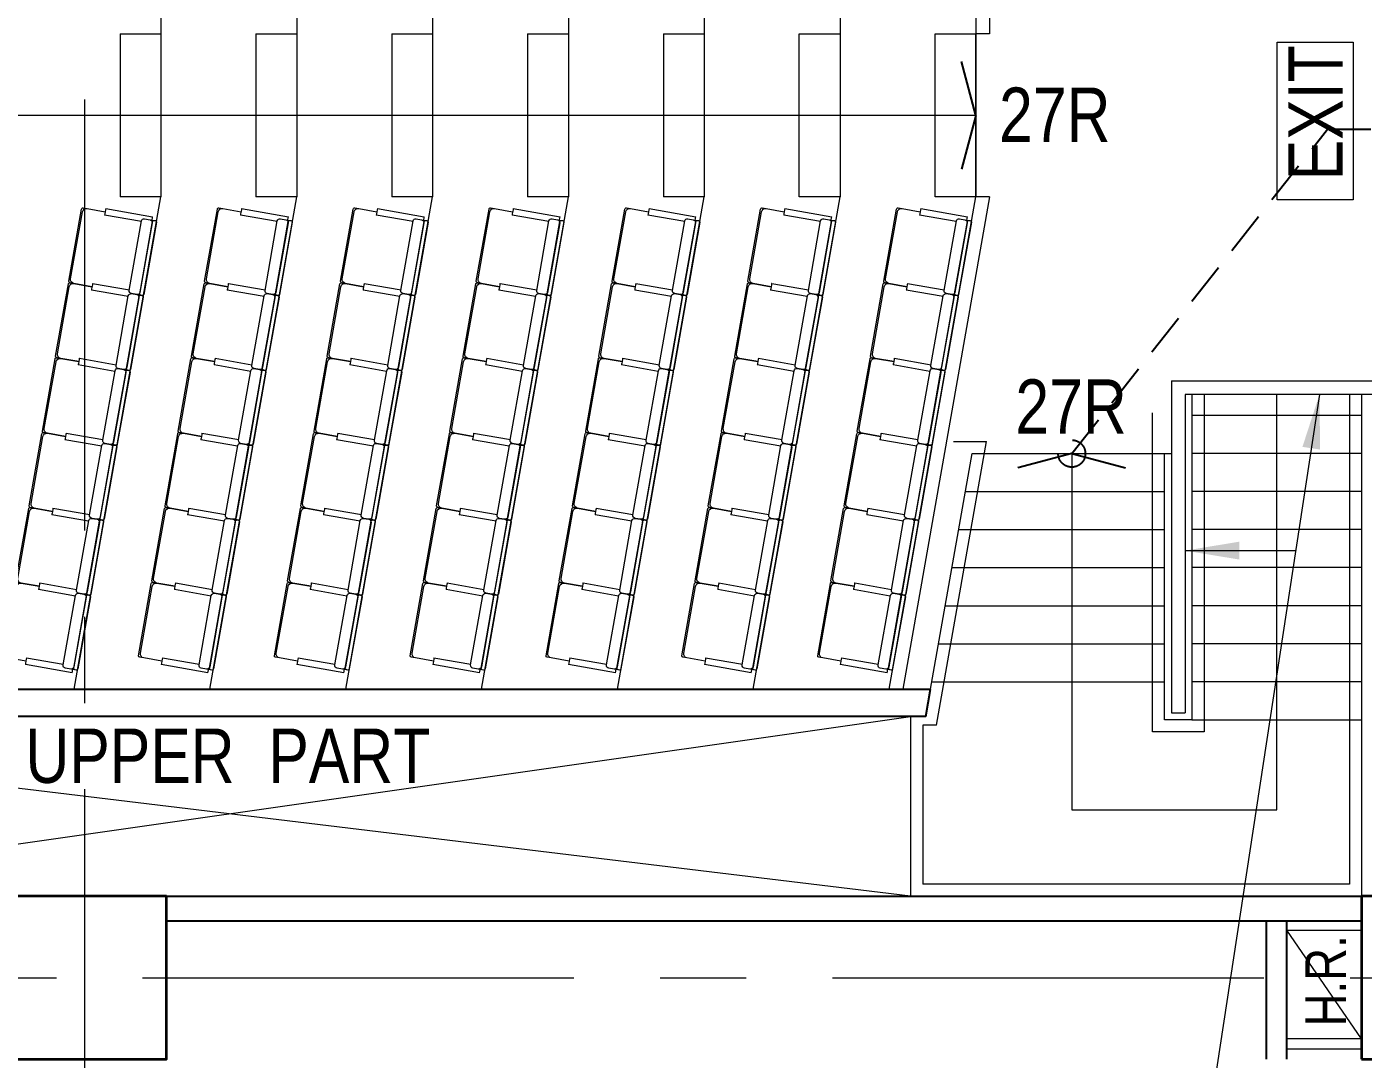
# Model space of a CAD drawing. Header units: millimetres. Extents: x 833576263 to 1668046980, y 817519639 to 1636103653.
# Drawn here: x 834014462 to 834024303, y 818059327 to 818066930 of the extents above; entities that cross this region are included whole.
import ezdxf
from ezdxf.enums import TextEntityAlignment as Align

# ---------------------------------------------------------------- set-up
doc = ezdxf.new("R2010")
doc.units = ezdxf.units.MM
doc.header["$LTSCALE"] = 100
doc.header["$MEASUREMENT"] = 0
doc.linetypes.add('R_P_Grid$0$CENTER', pattern=[50.8, 31.75, -6.35, 6.35, -6.35])
doc.linetypes.add('R_P_LG$0$HIDDEN2', pattern=[4.7625, 3.175, -1.5875])
for name, color, linetype, lineweight in [('R_P_Grid$0$RDA0251', 1, 'R_P_Grid$0$CENTER', 18), ('R_P_LG$0$RDA04011', 4, 'Continuous', 25), ('R_P_LG$0$RDA04031', 3, 'Continuous', 25), ('R_P_LG$0$RDA0624', 7, 'Continuous', 13), ('R_P_LG$0$RDA2202', 3, 'Continuous', 25), ('R_P_LG$0$RDA2301', 7, 'Continuous', 18), ('R_P_LG$0$RDA2401', 1, 'Continuous', 18), ('R_P_LG$0$RDA2804S', 2, 'Continuous', 35), ('R_P_LG$0$RDA3151', 1, 'Continuous', 18), ('R_P_LG$0$RDA3351', 7, 'Continuous', 18), ('R_P_LG$0$RDA3401', 1, 'Continuous', 18), ('R_P_LG$0$RDA4401', 1, 'Continuous', 18), ('R_P_LG$0$RDA5802', 1, 'Continuous', 18), ('R_P_LG$0$RDA7101', 1, 'Continuous', 18), ('R_P_LG$0$RDA7202', 1, 'Continuous', 13)]:
    doc.layers.add(name, color=color, linetype=linetype, lineweight=lineweight)
doc.layers.add('R_P_LG$0$D-MOE', color=6, linetype='R_P_LG$0$HIDDEN2')
doc.layers.add('X-REF', color=7, linetype='Continuous')
doc.styles.add('R_P_LG$0$Arial', font='arial.ttf', dxfattribs={"width": 0.8})
doc.styles.add('R_P_LG$0$Arial_3', font='arial.ttf', dxfattribs={"width": 0.8, "height": 800})
doc.styles.add('R_P_LG$0$romans', font='arial.ttf', dxfattribs={"width": 0.8})
doc.dimstyles.new('R_P_LG$0$M_200LA', dxfattribs={"dimscale": 200, "dimtxt": 2.5, "dimasz": 2, "dimexe": 0.8, "dimexo": 0, "dimgap": 0.75, "dimtad": 1, "dimdec": 0, "dimrnd": 1, "dimzin": 12, "dimdsep": 46, "dimtxsty": 'R_P_LG$0$romans', "dimcen": 2, "dimdle": 1, "dimclrd": 7, "dimclre": 7, "dimclrt": 4, "dimaunit": 1, "dimadec": 3, "dimazin": 0, "dimtfac": 1, "dimtdec": 0, "dimtix": 1, "dimtmove": 2, "dimatfit": 3, "dimfxl": 1, "dimtolj": 1, "dimlwd": 18, "dimlwe": 18, "dimarcsym": 0})

# ---------------------------------------------------------------- blocks, each defined once
blk = doc.blocks.new('R_P_Grid')
at = {"layer": 'R_P_Grid$0$RDA0251'}
for p, q in [((834014890, 818027660), (834014890, 818124763.4)), ((833964515, 818059926.7), (834072885.2, 818059926.7))]:
    blk.add_line(p, q, dxfattribs=at)
blk = doc.blocks.new('R_P_LG$0$P46A_FUNI_Lecture_seat - P46A_FUNI_Lecture_seat-3327715-LG_F _5_000 Mpd_')
at = {"layer": 'R_P_LG$0$RDA7202'}
for p, q in [((-280, 270), (-280, 240)), ((-280, 240), (-280, 105)), ((270, 280), (-270, 280)), ((250, 270), (-250, 270)), ((280, 240), (280, 270)), ((280, 105), (280, 240)), ((-305, 105), (-305, -245)), ((-305, 105), (-295, 105)), ((-295, 105), (-265, 105)), ((-265, 105), (-255, 105)), ((-255, -170), (-255, 105)), ((255, 105), (255, -170)), ((255, 105), (257.9, 105)), ((257.9, 105), (260, 105)), ((260, 105), (262.4, 105)), ((262.4, 105), (265, 105)), ((265, 105), (295, 105)), ((295, 105), (297.6, 105)), ((297.6, 105), (300, 105)), ((300, 105), (302.1, 105)), ((302.1, 105), (303.7, 105)), ((303.7, 105), (305, 105)), ((305, -170), (305, 105)), ((-280, -190), (-280, -230)), ((260, -170), (-260, -170)), ((280, -230), (280, -190)), ((-295, -245), (-305, -245)), ((-273, -245), (-295, -245)), ((-280, -245), (-280, -260)), ((-280, -260), (-280, -270)), ((270, -250), (-270, -250)), ((-270, -280), (270, -280)), ((-260, -250), (260, -250)), ((287, -245), (273, -245)), ((280, -260), (280, -245)), ((280, -270), (280, -260))]:
    blk.add_line(p, q, dxfattribs=at)
for centre, radius, start, end in [((-270, 270), 10, 90, 180), ((270, 270), 10, 0, 90), ((-270, -260), 10, 90, 180), ((-270, -270), 10, 180, 270), ((-270, -270), 10, 180, 270), ((-250, -240), 30, 189.65926, 206.76557), ((270, -260), 10, 0, 90), ((270, -270), 10, 270, 0), ((270, -270), 10, 285, 0)]:
    blk.add_arc(centre, radius, start, end, dxfattribs=at)
for centre, major_axis, start_param, end_param in [((-250, 240), (0, 30), 0, 1.570796), ((250, 240), (0, 30), 4.712389, 6.283185), ((-260, -190), (0, 20), 0, 1.570796), ((260, -190), (0, 20), 4.712389, 6.283185), ((-260, -230), (0, 20), 1.570796, 3.141593), ((260, -230), (0, 20), 3.141593, 4.712389), ((250, -240), (6.6, 29.3), 4.490018, 4.766174)]:
    blk.add_ellipse(centre, major_axis=major_axis, ratio=1, start_param=start_param, end_param=end_param, dxfattribs=at)
blk = doc.blocks.new('R_P_LG$0$P46A_FUNI_Lecture_seat - P46A_FUNI_Lecture_seat-V36-LG_F _5_000 Mpd_')
at = {"layer": 'R_P_LG$0$RDA7202'}
for p, q in [((-280, 270), (-280, 240)), ((-280, 240), (-280, 105)), ((270, 280), (-270, 280)), ((250, 270), (-250, 270)), ((280, 240), (280, 270)), ((280, 105), (280, 240)), ((-305, 105), (-305, -170)), ((-305, 105), (-302.1, 105)), ((-302.1, 105), (-300, 105)), ((-300, 105), (-297.6, 105)), ((-297.6, 105), (-295, 105)), ((-295, 105), (-265, 105)), ((-265, 105), (-262.4, 105)), ((-262.4, 105), (-260, 105)), ((-260, 105), (-257.9, 105)), ((-257.9, 105), (-255, 105)), ((-255, -170), (-255, 105)), ((255, 105), (255, -170)), ((255, 105), (257.9, 105)), ((257.9, 105), (260, 105)), ((260, 105), (262.4, 105)), ((262.4, 105), (265, 105)), ((265, 105), (295, 105)), ((295, 105), (297.6, 105)), ((297.6, 105), (300, 105)), ((300, 105), (302.1, 105)), ((302.1, 105), (303.7, 105)), ((303.7, 105), (305, 105)), ((305, -170), (305, 105)), ((-280, -190), (-280, -230)), ((260, -170), (-260, -170)), ((280, -230), (280, -190)), ((-273, -245), (-287, -245)), ((-280, -245), (-280, -260)), ((-280, -260), (-280, -270)), ((270, -250), (-270, -250)), ((-270, -280), (270, -280)), ((-260, -250), (260, -250)), ((287, -245), (273, -245)), ((280, -260), (280, -245)), ((280, -270), (280, -260))]:
    blk.add_line(p, q, dxfattribs=at)
for centre, start, end in [((-270, 270), 90, 180), ((270, 270), 0, 90), ((-270, -260), 90, 180), ((-270, -270), 180, 270), ((-270, -270), 180.00001, 270), ((270, -260), 0, 90), ((270, -270), 270, 0), ((270, -270), 285, 0)]:
    blk.add_arc(centre, 10, start, end, dxfattribs=at)
for centre, major_axis, start_param, end_param in [((-250, 240), (0, 30), 0, 1.570796), ((250, 240), (0, 30), 4.712389, 6.283185), ((-260, -190), (0, 20), 0, 1.570796), ((260, -190), (0, 20), 4.712389, 6.283185), ((-260, -230), (0, 20), 1.570796, 3.141593), ((-250, -240), (-2.5, 29.9), 1.655089, 1.953651), ((260, -230), (0, 20), 3.141593, 4.712389), ((250, -240), (6.6, 29.3), 4.490018, 4.766174)]:
    blk.add_ellipse(centre, major_axis=major_axis, ratio=1, start_param=start_param, end_param=end_param, dxfattribs=at)
blk = doc.blocks.new('R_P_LG$0$P46A_FUNI_Lecture_seat - P46A_FUNI_Lecture_seat-V37-LG_F _5_000 Mpd_')
at = {"layer": 'R_P_LG$0$RDA7202'}
for p, q in [((-280, 270), (-280, 240)), ((-280, 240), (-280, 105)), ((270, 280), (-270, 280)), ((250, 270), (-250, 270)), ((280, 240), (280, 270)), ((280, 105), (280, 240)), ((-305, 105), (-305, -170)), ((-305, 105), (-302.1, 105)), ((-302.1, 105), (-300, 105)), ((-300, 105), (-297.6, 105)), ((-297.6, 105), (-295, 105)), ((-295, 105), (-265, 105)), ((-265, 105), (-262.4, 105)), ((-262.4, 105), (-260, 105)), ((-260, 105), (-257.9, 105)), ((-257.9, 105), (-255, 105)), ((-255, -170), (-255, 105)), ((255, 105), (255, -170)), ((255, 105), (265, 105)), ((265, 105), (295, 105)), ((295, 105), (305, 105)), ((305, -245), (305, 105)), ((-280, -190), (-280, -230)), ((260, -170), (-260, -170)), ((280, -230), (280, -190)), ((-273, -245), (-287, -245)), ((-280, -245), (-280, -260)), ((-280, -260), (-280, -270)), ((270, -250), (-270, -250)), ((-270, -280), (270, -280)), ((-260, -250), (260, -250)), ((295, -245), (273, -245)), ((280, -260), (280, -245)), ((280, -270), (280, -260)), ((305, -245), (295, -245))]:
    blk.add_line(p, q, dxfattribs=at)
for centre, start, end in [((-270, 270), 90, 180), ((270, 270), 0, 90), ((-270, -260), 90, 180), ((-270, -270), 180, 270), ((-270, -270), 180.00001, 270), ((270, -260), 0, 90), ((270, -270), 270, 0), ((270, -270), 285, 0)]:
    blk.add_arc(centre, 10, start, end, dxfattribs=at)
for centre, major_axis, start_param, end_param in [((-250, 240), (0, 30), 0, 1.570796), ((250, 240), (0, 30), 4.712389, 6.283185), ((-260, -190), (0, 20), 0, 1.570796), ((260, -190), (0, 20), 4.712389, 6.283185), ((-260, -230), (0, 20), 1.570796, 3.141593), ((-250, -240), (-2.5, 29.9), 1.655089, 1.953651), ((260, -230), (0, 20), 3.141593, 4.712389), ((250, -240), (6.6, 29.3), 4.490018, 4.766174)]:
    blk.add_ellipse(centre, major_axis=major_axis, ratio=1, start_param=start_param, end_param=end_param, dxfattribs=at)
blk = doc.blocks.new('R_P_LG$0$P46A_FUNI_Lecture_seat - P46A_FUNI_Lecture_seat-V38-LG_F _5_000 Mpd_')
at = {"layer": 'R_P_LG$0$RDA7202'}
for p, q in [((-280, 270), (-280, 240)), ((-280, 240), (-280, 105)), ((270, 280), (-270, 280)), ((250, 270), (-250, 270)), ((280, 240), (280, 270)), ((280, 105), (280, 240)), ((-305, 105), (-305, -170)), ((-305, 105), (-303.7, 105)), ((-303.7, 105), (-302.1, 105)), ((-302.1, 105), (-300, 105)), ((-300, 105), (-297.6, 105)), ((-297.6, 105), (-295, 105)), ((-295, 105), (-265, 105)), ((-265, 105), (-262.4, 105)), ((-262.4, 105), (-260, 105)), ((-260, 105), (-257.9, 105)), ((-257.9, 105), (-255, 105)), ((-255, -170), (-255, 105)), ((255, 105), (255, -170)), ((255, 105), (257.9, 105)), ((257.9, 105), (260, 105)), ((260, 105), (262.4, 105)), ((262.4, 105), (265, 105)), ((265, 105), (295, 105)), ((295, 105), (297.6, 105)), ((297.6, 105), (300, 105)), ((300, 105), (302.1, 105)), ((302.1, 105), (303.7, 105)), ((303.7, 105), (305, 105)), ((305, -170), (305, 105)), ((-280, -190), (-280, -230)), ((260, -170), (-260, -170)), ((280, -230), (280, -190)), ((-273, -245), (-287, -245)), ((-280, -245), (-280, -260)), ((-280, -260), (-280, -270)), ((270, -250), (-270, -250)), ((-270, -280), (270, -280)), ((-260, -250), (260, -250)), ((287, -245), (273, -245)), ((280, -260), (280, -245)), ((280, -270), (280, -260))]:
    blk.add_line(p, q, dxfattribs=at)
for centre, start, end in [((-270, 270), 90, 180), ((270, 270), 0, 90), ((-270, -260), 90, 180), ((-270, -270), 180, 270), ((-270, -270), 180.00001, 270), ((270, -260), 0, 90), ((270, -270), 270, 0), ((270, -270), 285, 0)]:
    blk.add_arc(centre, 10, start, end, dxfattribs=at)
for centre, major_axis, start_param, end_param in [((-250, 240), (0, 30), 0, 1.570796), ((250, 240), (0, 30), 4.712389, 6.283185), ((-260, -190), (0, 20), 0, 1.570796), ((260, -190), (0, 20), 4.712389, 6.283185), ((-260, -230), (0, 20), 1.570796, 3.141593), ((-250, -240), (-2.5, 29.9), 1.655089, 1.953651), ((260, -230), (0, 20), 3.141593, 4.712389), ((250, -240), (6.6, 29.3), 4.490018, 4.766174)]:
    blk.add_ellipse(centre, major_axis=major_axis, ratio=1, start_param=start_param, end_param=end_param, dxfattribs=at)
blk = doc.blocks.new('R_P_LG$0$P46A_FUNI_Lecture_seat - P46A_FUNI_Lecture_seat-V39-LG_F _5_000 Mpd_')
at = {"layer": 'R_P_LG$0$RDA7202'}
for p, q in [((-280, 270), (-280, 240)), ((-280, 240), (-280, 105)), ((270, 280), (-270, 280)), ((250, 270), (-250, 270)), ((280, 240), (280, 270)), ((280, 105), (280, 240)), ((-305, 105), (-305, -170)), ((-305, 105), (-303.7, 105)), ((-303.7, 105), (-302.1, 105)), ((-302.1, 105), (-300, 105)), ((-300, 105), (-297.6, 105)), ((-297.6, 105), (-295, 105)), ((-295, 105), (-265, 105)), ((-265, 105), (-262.4, 105)), ((-262.4, 105), (-260, 105)), ((-260, 105), (-257.9, 105)), ((-257.9, 105), (-255, 105)), ((-255, -170), (-255, 105)), ((255, 105), (255, -170)), ((255, 105), (265, 105)), ((265, 105), (295, 105)), ((295, 105), (305, 105)), ((305, -245), (305, 105)), ((-280, -190), (-280, -230)), ((260, -170), (-260, -170)), ((280, -230), (280, -190)), ((-273, -245), (-287, -245)), ((-280, -245), (-280, -260)), ((-280, -260), (-280, -270)), ((270, -250), (-270, -250)), ((-270, -280), (270, -280)), ((-260, -250), (260, -250)), ((295, -245), (273, -245)), ((280, -260), (280, -245)), ((280, -270), (280, -260)), ((305, -245), (295, -245))]:
    blk.add_line(p, q, dxfattribs=at)
for centre, start, end in [((-270, 270), 90, 180), ((270, 270), 0, 90), ((-270, -260), 90, 180), ((-270, -270), 180, 270), ((-270, -270), 180.00001, 270), ((270, -260), 0, 90), ((270, -270), 270, 0), ((270, -270), 285, 0)]:
    blk.add_arc(centre, 10, start, end, dxfattribs=at)
for centre, major_axis, start_param, end_param in [((-250, 240), (0, 30), 0, 1.570796), ((250, 240), (0, 30), 4.712389, 6.283185), ((-260, -190), (0, 20), 0, 1.570796), ((260, -190), (0, 20), 4.712389, 6.283185), ((-260, -230), (0, 20), 1.570796, 3.141593), ((-250, -240), (-2.5, 29.9), 1.655089, 1.953651), ((260, -230), (0, 20), 3.141593, 4.712389), ((250, -240), (6.6, 29.3), 4.490018, 4.766174)]:
    blk.add_ellipse(centre, major_axis=major_axis, ratio=1, start_param=start_param, end_param=end_param, dxfattribs=at)
blk = doc.blocks.new('R_P_LG$0$P46A_FUNI_Lecture_seat - P46A_FUNI_Lecture_seat-V40-LG_F _5_000 Mpd_')
at = {"layer": 'R_P_LG$0$RDA7202'}
for p, q in [((-280, 270), (-280, 240)), ((-280, 240), (-280, 105)), ((270, 280), (-270, 280)), ((250, 270), (-250, 270)), ((280, 240), (280, 270)), ((280, 105), (280, 240)), ((-305, 105), (-305, -170)), ((-305, 105), (-303.7, 105)), ((-303.7, 105), (-302.1, 105)), ((-302.1, 105), (-297.6, 105)), ((-297.6, 105), (-295, 105)), ((-295, 105), (-265, 105)), ((-265, 105), (-262.4, 105)), ((-262.4, 105), (-260, 105)), ((-260, 105), (-257.9, 105)), ((-257.9, 105), (-255, 105)), ((-255, -170), (-255, 105)), ((255, 105), (255, -170)), ((255, 105), (257.9, 105)), ((257.9, 105), (260, 105)), ((260, 105), (262.4, 105)), ((262.4, 105), (265, 105)), ((265, 105), (295, 105)), ((295, 105), (297.6, 105)), ((297.6, 105), (300, 105)), ((300, 105), (302.1, 105)), ((302.1, 105), (303.7, 105)), ((303.7, 105), (305, 105)), ((305, -170), (305, 105)), ((-280, -190), (-280, -230)), ((260, -170), (-260, -170)), ((280, -230), (280, -190)), ((-273, -245), (-287, -245)), ((-280, -245), (-280, -260)), ((-280, -260), (-280, -270)), ((270, -250), (-270, -250)), ((-270, -280), (270, -280)), ((-260, -250), (260, -250)), ((287, -245), (273, -245)), ((280, -260), (280, -245)), ((280, -270), (280, -260))]:
    blk.add_line(p, q, dxfattribs=at)
for centre, start, end in [((-270, 270), 90, 180), ((270, 270), 0, 90), ((-270, -260), 90, 180), ((-270, -270), 180, 270), ((-270, -270), 180.00001, 270), ((270, -260), 0, 90), ((270, -270), 270, 0), ((270, -270), 285, 0)]:
    blk.add_arc(centre, 10, start, end, dxfattribs=at)
for centre, major_axis, start_param, end_param in [((-250, 240), (0, 30), 0, 1.570796), ((250, 240), (0, 30), 4.712389, 6.283185), ((-260, -190), (0, 20), 0, 1.570796), ((260, -190), (0, 20), 4.712389, 6.283185), ((-260, -230), (0, 20), 1.570796, 3.141593), ((-250, -240), (-2.5, 29.9), 1.655089, 1.953651), ((260, -230), (0, 20), 3.141593, 4.712389), ((250, -240), (6.6, 29.3), 4.490018, 4.766174)]:
    blk.add_ellipse(centre, major_axis=major_axis, ratio=1, start_param=start_param, end_param=end_param, dxfattribs=at)
blk = doc.blocks.new('R_P_LG$0$P46A_FUNI_Lecture_seat - P46A_FUNI_Lecture_seat-V41-LG_F _5_000 Mpd_')
at = {"layer": 'R_P_LG$0$RDA7202'}
for p, q in [((-280, 270), (-280, 240)), ((-280, 240), (-280, 105)), ((270, 280), (-270, 280)), ((250, 270), (-250, 270)), ((280, 240), (280, 270)), ((280, 105), (280, 240)), ((-305, 105), (-305, -170)), ((-305, 105), (-303.7, 105)), ((-303.7, 105), (-302.1, 105)), ((-302.1, 105), (-297.6, 105)), ((-297.6, 105), (-295, 105)), ((-295, 105), (-265, 105)), ((-265, 105), (-262.4, 105)), ((-262.4, 105), (-260, 105)), ((-260, 105), (-257.9, 105)), ((-257.9, 105), (-255, 105)), ((-255, -170), (-255, 105)), ((255, 105), (255, -168.9)), ((255, 105), (257.9, 105)), ((257.9, 105), (260, 105)), ((260, 105), (262.4, 105)), ((262.4, 105), (265, 105)), ((265, 105), (295, 105)), ((295, 105), (297.6, 105)), ((297.6, 105), (300, 105)), ((300, 105), (302.1, 105)), ((302.1, 105), (303.7, 105)), ((303.7, 105), (305, 105)), ((305, -170), (305, 105)), ((-280, -190), (-280, -230)), ((260, -170), (-260, -170)), ((280, -230), (280, -190)), ((-273, -245), (-287, -245)), ((-280, -245), (-280, -260)), ((-280, -260), (-280, -270)), ((270, -250), (-270, -250)), ((-270, -280), (270, -280)), ((-260, -250), (260, -250)), ((287, -245), (273, -245)), ((280, -260), (280, -245)), ((280, -270), (280, -260))]:
    blk.add_line(p, q, dxfattribs=at)
for centre, start, end in [((-270, 270), 90, 180), ((270, 270), 0, 90), ((-270, -260), 90, 180), ((-270, -270), 180, 270), ((-270, -270), 180.00001, 270), ((270, -260), 0, 90), ((270, -270), 270, 0), ((270, -270), 285, 0)]:
    blk.add_arc(centre, 10, start, end, dxfattribs=at)
for centre, major_axis, start_param, end_param in [((-250, 240), (0, 30), 0, 1.570796), ((250, 240), (0, 30), 4.712389, 6.283185), ((-260, -190), (0, 20), 0, 1.570796), ((260, -190), (0, 20), 4.712389, 6.283185), ((-260, -230), (0, 20), 1.570796, 3.141593), ((-250, -240), (-2.5, 29.9), 1.655089, 1.953651), ((260, -230), (0, 20), 3.141593, 4.712389), ((250, -240), (6.6, 29.3), 4.490018, 4.766174)]:
    blk.add_ellipse(centre, major_axis=major_axis, ratio=1, start_param=start_param, end_param=end_param, dxfattribs=at)
blk = doc.blocks.new('R_P_LG$0$P46A_FUNI_Lecture_seat - P46A_FUNI_Lecture_seat-V42-LG_F _5_000 Mpd_')
at = {"layer": 'R_P_LG$0$RDA7202'}
for p, q in [((-280, 270), (-280, 240)), ((-280, 240), (-280, 105)), ((270, 280), (-270, 280)), ((250, 270), (-250, 270)), ((280, 240), (280, 270)), ((280, 106.1), (280, 240)), ((-305, 105), (-305, -168.9)), ((-305, 105), (-303.7, 105)), ((-303.7, 105), (-302.1, 105)), ((-302.1, 105), (-297.6, 105)), ((-297.6, 105), (-295, 105)), ((-295, 105), (-265, 105)), ((-265, 105), (-262.4, 105)), ((-262.4, 105), (-260, 105)), ((-260, 105), (-257.9, 105)), ((-257.9, 105), (-255, 105)), ((-255, -170), (-255, 105)), ((255, 105), (255, -170)), ((255, 105), (257.9, 105)), ((257.9, 105), (260, 105)), ((260, 105), (262.4, 105)), ((262.4, 105), (265, 105)), ((265, 105), (295, 105)), ((295, 105), (297.6, 105)), ((297.6, 105), (300, 105)), ((300, 105), (302.1, 105)), ((302.1, 105), (303.7, 105)), ((303.7, 105), (305, 105)), ((305, -170), (305, 105)), ((-280, -190), (-280, -230)), ((260, -170), (-260, -170)), ((280, -230), (280, -190)), ((-273, -245), (-287, -245)), ((-280, -245), (-280, -260)), ((-280, -260), (-280, -270)), ((270, -250), (-270, -250)), ((-270, -280), (270, -280)), ((-260, -250), (260, -250)), ((287, -245), (273, -245)), ((280, -260), (280, -245)), ((280, -270), (280, -260))]:
    blk.add_line(p, q, dxfattribs=at)
for centre, start, end in [((-270, 270), 90, 180), ((270, 270), 0, 90), ((-270, -260), 90, 180), ((-270, -270), 180, 270), ((-270, -270), 180.00001, 270), ((270, -260), 0, 90), ((270, -270), 270, 0), ((270, -270), 285, 0)]:
    blk.add_arc(centre, 10, start, end, dxfattribs=at)
for centre, major_axis, start_param, end_param in [((-250, 240), (0, 30), 0, 1.570796), ((250, 240), (0, 30), 4.712389, 6.283185), ((-260, -190), (0, 20), 0, 1.570796), ((260, -190), (0, 20), 4.712389, 6.283185), ((-260, -230), (0, 20), 1.570796, 3.141593), ((-250, -240), (-2.5, 29.9), 1.655089, 1.953651), ((260, -230), (0, 20), 3.141593, 4.712389), ((250, -240), (6.6, 29.3), 4.490018, 4.766174)]:
    blk.add_ellipse(centre, major_axis=major_axis, ratio=1, start_param=start_param, end_param=end_param, dxfattribs=at)
blk = doc.blocks.new('R_P_LG$0$P46A_FUNI_Lecture_seat - P46A_FUNI_Lecture_seat-V43-LG_F _5_000 Mpd_')
at = {"layer": 'R_P_LG$0$RDA7202'}
for p, q in [((-280, 270), (-280, 240)), ((-280, 240), (-280, 106.1)), ((270, 280), (-270, 280)), ((250, 270), (-250, 270)), ((280, 240), (280, 270)), ((280, 105), (280, 240)), ((-305, 105), (-305, -170)), ((-305, 105), (-303.7, 105)), ((-303.7, 105), (-302.1, 105)), ((-302.1, 105), (-297.6, 105)), ((-297.6, 105), (-295, 105)), ((-295, 105), (-265, 105)), ((-265, 105), (-262.4, 105)), ((-262.4, 105), (-260, 105)), ((-260, 105), (-257.9, 105)), ((-257.9, 105), (-255, 105)), ((-255, -170), (-255, 105)), ((255, 105), (255, -170)), ((255, 105), (265, 105)), ((265, 105), (295, 105)), ((295, 105), (305, 105)), ((305, -245), (305, 105)), ((-280, -190), (-280, -230)), ((260, -170), (-260, -170)), ((280, -230), (280, -190)), ((-273, -245), (-287, -245)), ((-280, -245), (-280, -260)), ((-280, -260), (-280, -270)), ((270, -250), (-270, -250)), ((-270, -280), (270, -280)), ((-260, -250), (260, -250)), ((295, -245), (273, -245)), ((280, -260), (280, -245)), ((280, -270), (280, -260)), ((305, -245), (295, -245))]:
    blk.add_line(p, q, dxfattribs=at)
for centre, start, end in [((-270, 270), 90, 180), ((270, 270), 0, 90), ((-270, -260), 90, 180), ((-270, -270), 180, 270), ((-270, -270), 180.00001, 270), ((270, -260), 0, 90), ((270, -270), 270, 0), ((270, -270), 285, 0)]:
    blk.add_arc(centre, 10, start, end, dxfattribs=at)
for centre, major_axis, start_param, end_param in [((-250, 240), (0, 30), 0, 1.570796), ((250, 240), (0, 30), 4.712389, 6.283185), ((-260, -190), (0, 20), 0, 1.570796), ((260, -190), (0, 20), 4.712389, 6.283185), ((-260, -230), (0, 20), 1.570796, 3.141593), ((-250, -240), (-2.5, 29.9), 1.655089, 1.953651), ((260, -230), (0, 20), 3.141593, 4.712389), ((250, -240), (6.6, 29.3), 4.490018, 4.766174)]:
    blk.add_ellipse(centre, major_axis=major_axis, ratio=1, start_param=start_param, end_param=end_param, dxfattribs=at)
blk = doc.blocks.new('R_P_LG$0$P46A_FUNI_Lecture_seat - P46A_FUNI_Lecture_seat-V44-LG_F _5_000 Mpd_')
at = {"layer": 'R_P_LG$0$RDA7202'}
for p, q in [((-280, 270), (-280, 240)), ((-280, 240), (-280, 105)), ((270, 280), (-270, 280)), ((250, 270), (-250, 270)), ((280, 240), (280, 270)), ((280, 105), (280, 240)), ((-305, 105), (-305, -170)), ((-305, 105), (-303.7, 105)), ((-303.7, 105), (-302.1, 105)), ((-302.1, 105), (-297.6, 105)), ((-297.6, 105), (-295, 105)), ((-295, 105), (-265, 105)), ((-265, 105), (-262.4, 105)), ((-262.4, 105), (-260, 105)), ((-260, 105), (-257.9, 105)), ((-257.9, 105), (-255, 105)), ((-255, -170), (-255, 105)), ((255, 105), (255, -170)), ((255, 105), (265, 105)), ((265, 105), (295, 105)), ((295, 105), (305, 105)), ((305, -245), (305, 105)), ((-280, -190), (-280, -230)), ((260, -170), (-260, -170)), ((280, -230), (280, -190)), ((-273, -245), (-287, -245)), ((-280, -245), (-280, -260)), ((-280, -260), (-280, -270)), ((270, -250), (-270, -250)), ((-270, -280), (270, -280)), ((-260, -250), (260, -250)), ((295, -245), (273, -245)), ((280, -260), (280, -245)), ((280, -270), (280, -260)), ((305, -245), (295, -245))]:
    blk.add_line(p, q, dxfattribs=at)
for centre, start, end in [((-270, 270), 90, 180), ((270, 270), 0, 90), ((-270, -260), 90, 180), ((-270, -270), 180, 270), ((-270, -270), 180.00001, 270), ((270, -260), 0, 90), ((270, -270), 270, 0), ((270, -270), 285, 0)]:
    blk.add_arc(centre, 10, start, end, dxfattribs=at)
for centre, major_axis, start_param, end_param in [((-250, 240), (0, 30), 0, 1.570796), ((250, 240), (0, 30), 4.712389, 6.283185), ((-260, -190), (0, 20), 0, 1.570796), ((260, -190), (0, 20), 4.712389, 6.283185), ((-260, -230), (0, 20), 1.570796, 3.141593), ((-250, -240), (-2.5, 29.9), 1.655089, 1.953651), ((260, -230), (0, 20), 3.141593, 4.712389), ((250, -240), (6.6, 29.3), 4.490018, 4.766174)]:
    blk.add_ellipse(centre, major_axis=major_axis, ratio=1, start_param=start_param, end_param=end_param, dxfattribs=at)
blk = doc.blocks.new('R_P_LG$0$P46A_FUNI_Lecture_seat - P46A_FUNI_Lecture_seat-V92-LG_F _5_000 Mpd_')
at = {"layer": 'R_P_LG$0$RDA7202'}
for p, q in [((-280, 270), (-280, 240)), ((-280, 240), (-280, 105)), ((270, 280), (-270, 280)), ((250, 270), (-250, 270)), ((280, 240), (280, 270)), ((280, 105), (280, 240)), ((-305, 105), (-305, -245)), ((-305, 105), (-295, 105)), ((-295, 105), (-265, 105)), ((-265, 105), (-255, 105)), ((-255, -170), (-255, 105)), ((255, 105), (255, -170)), ((255, 105), (257.9, 105)), ((257.9, 105), (260, 105)), ((260, 105), (262.4, 105)), ((262.4, 105), (265, 105)), ((265, 105), (295, 105)), ((295, 105), (297.6, 105)), ((297.6, 105), (302.1, 105)), ((302.1, 105), (303.7, 105)), ((303.7, 105), (305, 105)), ((305, -170), (305, 105)), ((-280, -190), (-280, -230)), ((260, -170), (-260, -170)), ((280, -230), (280, -190)), ((-295, -245), (-305, -245)), ((-273, -245), (-295, -245)), ((-280, -245), (-280, -260)), ((-280, -260), (-280, -270)), ((270, -250), (-270, -250)), ((-270, -280), (270, -280)), ((-260, -250), (260, -250)), ((287, -245), (273, -245)), ((280, -260), (280, -245)), ((280, -270), (280, -260))]:
    blk.add_line(p, q, dxfattribs=at)
for centre, radius, start, end in [((-270, 270), 10, 90, 180), ((270, 270), 10, 0, 90), ((-270, -260), 10, 90, 180), ((-270, -270), 10, 180, 270), ((-270, -270), 10, 180, 270), ((-250, -240), 30, 189.65926, 206.76557), ((270, -260), 10, 0, 90), ((270, -270), 10, 270, 0), ((270, -270), 10, 285, 0)]:
    blk.add_arc(centre, radius, start, end, dxfattribs=at)
for centre, major_axis, start_param, end_param in [((-250, 240), (0, 30), 0, 1.570796), ((250, 240), (0, 30), 4.712389, 6.283185), ((-260, -190), (0, 20), 0, 1.570796), ((260, -190), (0, 20), 4.712389, 6.283185), ((-260, -230), (0, 20), 1.570796, 3.141593), ((260, -230), (0, 20), 3.141593, 4.712389), ((250, -240), (6.6, 29.3), 4.490018, 4.766174)]:
    blk.add_ellipse(centre, major_axis=major_axis, ratio=1, start_param=start_param, end_param=end_param, dxfattribs=at)
blk = doc.blocks.new('R_P_LG$0$P46A_FUNI_Lecture_seat - P46A_FUNI_Lecture_seat-V93-LG_F _5_000 Mpd_')
at = {"layer": 'R_P_LG$0$RDA7202'}
for p, q in [((-280, 270), (-280, 240)), ((-280, 240), (-280, 105)), ((270, 280), (-270, 280)), ((250, 270), (-250, 270)), ((280, 240), (280, 270)), ((280, 105), (280, 240)), ((-305, 105), (-305, -170)), ((-305, 105), (-303.7, 105)), ((-303.7, 105), (-302.1, 105)), ((-302.1, 105), (-297.6, 105)), ((-297.6, 105), (-295, 105)), ((-295, 105), (-265, 105)), ((-265, 105), (-262.4, 105)), ((-262.4, 105), (-260, 105)), ((-260, 105), (-257.9, 105)), ((-257.9, 105), (-255, 105)), ((-255, -170), (-255, 105)), ((255, 105), (255, -170)), ((255, 105), (257.9, 105)), ((257.9, 105), (260, 105)), ((260, 105), (262.4, 105)), ((262.4, 105), (265, 105)), ((265, 105), (295, 105)), ((295, 105), (297.6, 105)), ((297.6, 105), (302.1, 105)), ((302.1, 105), (303.7, 105)), ((303.7, 105), (305, 105)), ((305, -170), (305, 105)), ((-280, -190), (-280, -230)), ((260, -170), (-260, -170)), ((280, -230), (280, -190)), ((-273, -245), (-287, -245)), ((-280, -245), (-280, -260)), ((-280, -260), (-280, -270)), ((270, -250), (-270, -250)), ((-270, -280), (270, -280)), ((-260, -250), (260, -250)), ((287, -245), (273, -245)), ((280, -260), (280, -245)), ((280, -270), (280, -260))]:
    blk.add_line(p, q, dxfattribs=at)
for centre, start, end in [((-270, 270), 90, 180), ((270, 270), 0, 90), ((-270, -260), 90, 180), ((-270, -270), 180, 270), ((-270, -270), 180.00001, 270), ((270, -260), 0, 90), ((270, -270), 270, 0), ((270, -270), 285, 0)]:
    blk.add_arc(centre, 10, start, end, dxfattribs=at)
for centre, major_axis, start_param, end_param in [((-250, 240), (0, 30), 0, 1.570796), ((250, 240), (0, 30), 4.712389, 6.283185), ((-260, -190), (0, 20), 0, 1.570796), ((260, -190), (0, 20), 4.712389, 6.283185), ((-260, -230), (0, 20), 1.570796, 3.141593), ((-250, -240), (-2.5, 29.9), 1.655089, 1.953651), ((260, -230), (0, 20), 3.141593, 4.712389), ((250, -240), (6.6, 29.3), 4.490018, 4.766174)]:
    blk.add_ellipse(centre, major_axis=major_axis, ratio=1, start_param=start_param, end_param=end_param, dxfattribs=at)
blk = doc.blocks.new('R_P_LG$0$P46A_FUNI_Lecture_seat - P46A_FUNI_Lecture_seat-V94-LG_F _5_000 Mpd_')
at = {"layer": 'R_P_LG$0$RDA7202'}
for p, q in [((-280, 270), (-280, 240)), ((-280, 240), (-280, 105)), ((270, 280), (-270, 280)), ((250, 270), (-250, 270)), ((280, 240), (280, 270)), ((280, 105), (280, 240)), ((-305, 105), (-305, -170)), ((-305, 105), (-303.7, 105)), ((-303.7, 105), (-302.1, 105)), ((-302.1, 105), (-300, 105)), ((-300, 105), (-297.6, 105)), ((-297.6, 105), (-295, 105)), ((-295, 105), (-265, 105)), ((-265, 105), (-262.4, 105)), ((-262.4, 105), (-260, 105)), ((-260, 105), (-257.9, 105)), ((-257.9, 105), (-255, 105)), ((-255, -170), (-255, 105)), ((255, 105), (255, -170)), ((255, 105), (257.9, 105)), ((257.9, 105), (260, 105)), ((260, 105), (262.4, 105)), ((262.4, 105), (265, 105)), ((265, 105), (295, 105)), ((295, 105), (297.6, 105)), ((297.6, 105), (302.1, 105)), ((302.1, 105), (303.7, 105)), ((303.7, 105), (305, 105)), ((305, -170), (305, 105)), ((-280, -190), (-280, -230)), ((260, -170), (-260, -170)), ((280, -230), (280, -190)), ((-273, -245), (-287, -245)), ((-280, -245), (-280, -260)), ((-280, -260), (-280, -270)), ((270, -250), (-270, -250)), ((-270, -280), (270, -280)), ((-260, -250), (260, -250)), ((287, -245), (273, -245)), ((280, -260), (280, -245)), ((280, -270), (280, -260))]:
    blk.add_line(p, q, dxfattribs=at)
for centre, start, end in [((-270, 270), 90, 180), ((270, 270), 0, 90), ((-270, -260), 90, 180), ((-270, -270), 180, 270), ((-270, -270), 180.00001, 270), ((270, -260), 0, 90), ((270, -270), 270, 0), ((270, -270), 285, 0)]:
    blk.add_arc(centre, 10, start, end, dxfattribs=at)
for centre, major_axis, start_param, end_param in [((-250, 240), (0, 30), 0, 1.570796), ((250, 240), (0, 30), 4.712389, 6.283185), ((-260, -190), (0, 20), 0, 1.570796), ((260, -190), (0, 20), 4.712389, 6.283185), ((-260, -230), (0, 20), 1.570796, 3.141593), ((-250, -240), (-2.5, 29.9), 1.655089, 1.953651), ((260, -230), (0, 20), 3.141593, 4.712389), ((250, -240), (6.6, 29.3), 4.490018, 4.766174)]:
    blk.add_ellipse(centre, major_axis=major_axis, ratio=1, start_param=start_param, end_param=end_param, dxfattribs=at)
blk = doc.blocks.new('R_P_LG$0$P46A_Symb_EXIT')
at = {"layer": 'R_P_LG$0$RDA7101'}
for p, q in [((-2.612, -0.994), (-2.612, 1.806)), ((-2.612, 1.806), (3.2, 1.806)), ((3.2, 1.806), (3.2, -0.994)), ((3.2, -0.994), (-2.612, -0.994))]:
    blk.add_line(p, q, dxfattribs=at)
at = {"layer": 'R_P_LG$0$RDA7101', "insert": (-1.89, 1.388), "char_height": 2, "width": 6.15696, "attachment_point": 1, "style": 'R_P_LG$0$Arial_3'}
blk.add_mtext('EXIT', dxfattribs=at)
blk = doc.blocks.new('R_P_LG')
at = {"layer": 'R_P_LG$0$RDA0624', "lineweight": 18}
h = blk.add_hatch(dxfattribs=at)
h.set_pattern_fill('DOTS', color=4, scale=90, angle=45, style=0)
h.set_pattern_definition([(45, (0, 0), (-50.513940681, 151.541822043), [0, -142.875])])
edge = h.paths.add_edge_path()
edge.add_arc((834065390, 818020126.7), 13000, 75, 90)
edge.add_line((834065390, 818033126.7), (833989233.5977, 818033126.7))
edge.add_arc((833989233.5977, 818040126.7), 7000, 227.47847394, 269.99999999, ccw=False)
edge.add_line((833984502.5276, 818034967.5358), (833978583.9299, 818040395.0234))
edge.add_arc((833983315, 818045554.1877), 7000, 180, 227.47847394, ccw=False)
edge.add_line((833976315, 818045554.1877), (833976315, 818098726.7))
edge.add_arc((833983314.9761, 818098726.7099), 6999.9761, 115.841715, 180.00008101, ccw=False)
edge.add_line((833980263.7812, 818105026.7), (834002230.1033, 818105026.7))
edge.add_line((834002230.1033, 818105026.7), (834002230.4132, 818116699.7))
edge.add_line((834002230.4132, 818116699.7), (833958315, 818116699.7))
edge.add_line((833958315, 818116699.7), (833958315, 818110699.7))
edge.add_line((833958315, 818110699.7), (833963315, 818110699.7))
edge.add_arc((833963315, 818103699.7), 7000, 0, 90, ccw=False)
edge.add_line((833970315, 818103699.7), (833970315, 818045554.1877))
edge.add_arc((833983315, 818045554.1877), 13000, 180, 227.47847393)
edge.add_line((833974528.727, 818035972.8826), (833980447.3247, 818030545.395))
edge.add_arc((833989233.5977, 818040126.7), 13000, 227.47847393, 270)
edge.add_line((833989233.5977, 818027126.7), (834065245.1822, 818027126.7))
edge.add_arc((834065245.1822, 818019026.7), 8100, 75, 90, ccw=False)
edge.add_line((834067341.6165, 818026850.6992), (834090782.7579, 818020569.6643))
edge.add_arc((834094147.4055, 818033126.7), 13000, 255, 270)
edge.add_line((834094147.4055, 818020126.7), (834118759.2741, 818020126.7))
edge.add_arc((834118759.2741, 818033126.7), 13000, 270, 282.26165437)
edge.add_line((834121520.1679, 818020423.257), (834124956.9903, 818021170.1963))
edge.add_arc((834126677.2395, 818013254.9741), 8100, 20.44433993, 102.26165437, ccw=False)
edge.add_arc((834190761.1764, 818035930.696), 59878.7776, 183.670517332, 199.356395537, ccw=False)
edge.add_line((834131005.2286, 818032097.3284), (834127870.7181, 818029996.4247))
edge.add_line((834127870.7181, 818029996.4247), (834126362.9837, 818029715.8154))
edge.add_arc((834117071.8823, 818047426.7), 20000, 270, 297.68143099, ccw=False)
edge.add_line((834117071.8823, 818027426.7), (834089164.0869, 818027426.7))
edge.add_arc((834089164.0869, 818033426.7), 6000, 255.00000001, 270, ccw=False)
edge.add_line((834087611.1726, 818027631.1451), (834068754.6476, 818032683.7357))
at = {"layer": 'R_P_LG$0$D-MOE'}
blk.add_lwpolyline([(834022156.2196, 818063786.7), (834024040, 818066176.7), (834025490, 818066176.7), (834029365.4264, 818063654.0323), (834030365, 818054250.9), (834032490, 818051126.7), (834032490, 818050626.7)], dxfattribs=at)
blk.add_circle((834022156.2196, 818063786.7), 100, dxfattribs=at)
at = {"layer": 'R_P_LG$0$RDA2202'}
for p, q in [((834011878, 818062051.7), (834021115.8835, 818062051.7)), ((834021080.6181, 818061851.7), (834021115.8835, 818062051.7)), ((834021080.6181, 818061851.7), (834011878, 818061851.7)), ((834015490, 818060526.7), (834024290, 818060526.7)), ((834015490, 818060346.7), (834024290, 818060346.7)), ((834023590, 818059326.7), (834023590, 818060346.7)), ((834023740, 818059326.7), (834023740, 818060346.7))]:
    blk.add_line(p, q, dxfattribs=at)
at = {"layer": 'R_P_LG$0$RDA2301'}
for p, q in [((834015450, 818075626.7), (834015450, 818065676.7)), ((834016450, 818075626.7), (834016450, 818065676.7)), ((834017450, 818075626.7), (834017450, 818065676.7)), ((834018450, 818075626.7), (834018450, 818065676.7)), ((834019450, 818075626.7), (834019450, 818065676.7)), ((834020450, 818075626.7), (834020450, 818065676.7)), ((834021450, 818075626.7), (834021450, 818065676.7)), ((834021550, 818074426.7), (834021550, 818066876.7)), ((834015150, 818066876.7), (834015450, 818066876.7)), ((834015150, 818066876.7), (834015150, 818065676.7)), ((834016150, 818066876.7), (834016450, 818066876.7)), ((834016150, 818066876.7), (834016150, 818065676.7)), ((834017150, 818066876.7), (834017450, 818066876.7)), ((834017150, 818066876.7), (834017150, 818065676.7)), ((834018150, 818066876.7), (834018450, 818066876.7)), ((834018150, 818066876.7), (834018150, 818065676.7)), ((834019150, 818066876.7), (834019450, 818066876.7)), ((834019150, 818066876.7), (834019150, 818065676.7)), ((834020150, 818066876.7), (834020450, 818066876.7)), ((834020150, 818065676.7), (834020150, 818066876.7)), ((834021150, 818066876.7), (834021450, 818066876.7)), ((834021150, 818065676.7), (834021150, 818066876.7)), ((834021450, 818065676.7), (834021450, 818066876.7)), ((834021550, 818066876.7), (834021450, 818066876.7)), ((834021450, 818066276.7), (834006450, 818066276.7)), ((834014810.8147, 818062051.7), (834015450, 818065676.7)), ((834015450, 818065676.7), (834015150, 818065676.7)), ((834015810.8147, 818062051.7), (834016450, 818065676.7)), ((834016450, 818065676.7), (834016150, 818065676.7)), ((834016810.8147, 818062051.7), (834017450, 818065676.7)), ((834017450, 818065676.7), (834017150, 818065676.7)), ((834017810.8147, 818062051.7), (834018450, 818065676.7)), ((834018450, 818065676.7), (834018150, 818065676.7)), ((834018810.8147, 818062051.7), (834019450, 818065676.7)), ((834019450, 818065676.7), (834019150, 818065676.7)), ((834019810.8147, 818062051.7), (834020450, 818065676.7)), ((834020450, 818065676.7), (834020150, 818065676.7)), ((834020810.8147, 818062051.7), (834021450, 818065676.7)), ((834021551.5427, 818065676.7), (834020912.3574, 818062051.7)), ((834021551.5427, 818065676.7), (834021150, 818065676.7)), ((834023040, 818064221.7), (834023040, 818061826.7)), ((834024290, 818064221.6997), (834024290, 818060526.7)), ((834022840, 818061826.7), (834022840, 818063786.7)), ((834020970, 818061851.7), (834020970, 818060526.6997)), ((834023040, 818061826.7), (834022840, 818061826.7))]:
    blk.add_line(p, q, dxfattribs=at)
at = {"layer": 'R_P_LG$0$RDA2301', "color": 3, "lineweight": 25}
for q in [(834021343.8842, 818066672.7296), (834021343.8842, 818065880.6704)]:
    blk.add_line((834021450, 818066276.7), q, dxfattribs=at)
at = {"layer": 'R_P_LG$0$RDA2401'}
for p, q in [((834023130, 818064221.7), (834023130, 818061736.7)), ((834023665, 818061163.582), (834023665, 818064221.7)), ((834024200, 818064221.7), (834024200, 818060616.6997)), ((834022750, 818061736.7), (834022750, 818064086.7)), ((834024290, 818064066.7), (834023040, 818064066.7)), ((834021115.8835, 818062051.7), (834021421.8108, 818063786.7)), ((834021160.5453, 818061786.7), (834021529.0686, 818063876.7)), ((834021284.9254, 818063876.7), (834021529.0686, 818063876.7)), ((834021421.8108, 818063786.7), (834022890, 818063786.7)), ((834022156.2196, 818063786.7), (834022156.2196, 818061163.582)), ((834024290, 818063786.7), (834023040, 818063786.7)), ((834021372.4393, 818063506.7), (834022840, 818063506.7)), ((834024290, 818063506.7), (834023040, 818063506.7)), ((834021323.0677, 818063226.7), (834022840, 818063226.7)), ((834024290, 818063226.7), (834023040, 818063226.7)), ((834021273.6962, 818062946.7), (834022840, 818062946.7)), ((834024290, 818062946.7), (834023040, 818062946.7)), ((834021224.3246, 818062666.7), (834022840, 818062666.7)), ((834024290, 818062666.7), (834023040, 818062666.7)), ((834021174.9531, 818062386.7), (834022840, 818062386.7)), ((834024290, 818062386.7), (834023040, 818062386.7)), ((834021125.5815, 818062106.7), (834022840, 818062106.7)), ((834024290, 818062106.7), (834023040, 818062106.7)), ((834023040, 818061826.7), (834024290, 818061826.7)), ((834021060, 818061786.7), (834021060, 818060616.6997)), ((834021160.5453, 818061786.7), (834021060, 818061786.7)), ((834023130, 818061736.7), (834022750, 818061736.7)), ((834022156.2196, 818061163.582), (834023665, 818061163.582)), ((834024200, 818060616.6997), (834021060, 818060616.6997))]:
    blk.add_line(p, q, dxfattribs=at)
at = {"layer": 'R_P_LG$0$RDA2401', "color": 3, "lineweight": 25}
for q in [(834021760.19, 818063680.5842), (834022552.2492, 818063680.5842)]:
    blk.add_line((834022156.2196, 818063786.7), q, dxfattribs=at)
at = {"layer": 'R_P_LG$0$RDA2804S'}
for points in [[(834015490, 818060526.7), (834014290, 818060526.7), (834014290, 818059326.7), (834015490, 818059326.7)], [(834024290, 818059326.7), (834025490, 818059326.7), (834025490, 818060526.7), (834024290, 818060526.7)]]:
    blk.add_lwpolyline(points, close=True, dxfattribs=at)
at = {"layer": 'R_P_LG$0$RDA3151'}
for p, q in [((834024290, 818059476.7), (834023740, 818059476.7)), ((834024290, 818059401.7), (834023740, 818059401.7))]:
    blk.add_line(p, q, dxfattribs=at)
at = {"layer": 'R_P_LG$0$RDA3351'}
for p, q in [((834020970, 818060526.7), (834010018.8369, 818061851.7)), ((834011700.5071, 818060526.7), (834020970, 818061851.7))]:
    blk.add_line(p, q, dxfattribs=at)
at = {"layer": 'R_P_LG$0$RDA3401'}
for p, q in [((834022890, 818064321.7), (834022890, 818061876.7)), ((834022890, 818064321.7), (834024540, 818064321.7)), ((834024540, 818064221.7), (834022990, 818064221.7)), ((834022990, 818064221.7), (834022990, 818061876.7)), ((834022890, 818061876.7), (834022990, 818061876.7))]:
    blk.add_line(p, q, dxfattribs=at)
at = {"layer": 'R_P_LG$0$RDA5802'}
blk.add_line((834024290, 818059476.7), (834023740, 818060276.7), dxfattribs=at)
blk.add_lwpolyline([(834023740, 818059476.7), (834023740, 818060276.7), (834024290, 818060276.7), (834024290, 818059476.7)], close=True, dxfattribs=at)
at = {"layer": 'R_P_LG$0$RDA7101', "xscale": 200.0000000000009, "yscale": 200.0000000000009, "zscale": 200.0000000000009, "rotation": 90}
blk.add_blockref('R_P_LG$0$P46A_Symb_EXIT', (834024029.2, 818066176.7), dxfattribs=at)
at = {"layer": 'R_P_LG$0$RDA7202', "xscale": -0.9999999999999987, "rotation": 80.00000001246559}
for name, p in [('R_P_LG$0$P46A_FUNI_Lecture_seat - P46A_FUNI_Lecture_seat-3327715-LG_F _5_000 Mpd_', (834015094.5186, 818065273.1205)), ('R_P_LG$0$P46A_FUNI_Lecture_seat - P46A_FUNI_Lecture_seat-V92-LG_F _5_000 Mpd_', (834016094.5186, 818065273.1205)), ('R_P_LG$0$P46A_FUNI_Lecture_seat - P46A_FUNI_Lecture_seat-V92-LG_F _5_000 Mpd_', (834017094.5186, 818065273.1205)), ('R_P_LG$0$P46A_FUNI_Lecture_seat - P46A_FUNI_Lecture_seat-3327715-LG_F _5_000 Mpd_', (834018094.5186, 818065273.1205)), ('R_P_LG$0$P46A_FUNI_Lecture_seat - P46A_FUNI_Lecture_seat-3327715-LG_F _5_000 Mpd_', (834019094.5186, 818065273.1205)), ('R_P_LG$0$P46A_FUNI_Lecture_seat - P46A_FUNI_Lecture_seat-3327715-LG_F _5_000 Mpd_', (834020094.5186, 818065273.1205)), ('R_P_LG$0$P46A_FUNI_Lecture_seat - P46A_FUNI_Lecture_seat-3327715-LG_F _5_000 Mpd_', (834021094.5186, 818065273.1205)), ('R_P_LG$0$P46A_FUNI_Lecture_seat - P46A_FUNI_Lecture_seat-V40-LG_F _5_000 Mpd_', (834014997.2756, 818064721.6281)), ('R_P_LG$0$P46A_FUNI_Lecture_seat - P46A_FUNI_Lecture_seat-V93-LG_F _5_000 Mpd_', (834015997.2756, 818064721.6281)), ('R_P_LG$0$P46A_FUNI_Lecture_seat - P46A_FUNI_Lecture_seat-V94-LG_F _5_000 Mpd_', (834016997.2756, 818064721.6281)), ('R_P_LG$0$P46A_FUNI_Lecture_seat - P46A_FUNI_Lecture_seat-V40-LG_F _5_000 Mpd_', (834017997.2756, 818064721.6281)), ('R_P_LG$0$P46A_FUNI_Lecture_seat - P46A_FUNI_Lecture_seat-V40-LG_F _5_000 Mpd_', (834018997.2756, 818064721.6281)), ('R_P_LG$0$P46A_FUNI_Lecture_seat - P46A_FUNI_Lecture_seat-V38-LG_F _5_000 Mpd_', (834019997.2756, 818064721.6281)), ('R_P_LG$0$P46A_FUNI_Lecture_seat - P46A_FUNI_Lecture_seat-V36-LG_F _5_000 Mpd_', (834020997.2756, 818064721.6281)), ('R_P_LG$0$P46A_FUNI_Lecture_seat - P46A_FUNI_Lecture_seat-V40-LG_F _5_000 Mpd_', (834014900.0326, 818064170.1358)), ('R_P_LG$0$P46A_FUNI_Lecture_seat - P46A_FUNI_Lecture_seat-V94-LG_F _5_000 Mpd_', (834015900.0326, 818064170.1358)), ('R_P_LG$0$P46A_FUNI_Lecture_seat - P46A_FUNI_Lecture_seat-V94-LG_F _5_000 Mpd_', (834016900.0326, 818064170.1358)), ('R_P_LG$0$P46A_FUNI_Lecture_seat - P46A_FUNI_Lecture_seat-V40-LG_F _5_000 Mpd_', (834017900.0326, 818064170.1358)), ('R_P_LG$0$P46A_FUNI_Lecture_seat - P46A_FUNI_Lecture_seat-V40-LG_F _5_000 Mpd_', (834018900.0326, 818064170.1358)), ('R_P_LG$0$P46A_FUNI_Lecture_seat - P46A_FUNI_Lecture_seat-V38-LG_F _5_000 Mpd_', (834019900.0326, 818064170.1358)), ('R_P_LG$0$P46A_FUNI_Lecture_seat - P46A_FUNI_Lecture_seat-V36-LG_F _5_000 Mpd_', (834020900.0326, 818064170.1358)), ('R_P_LG$0$P46A_FUNI_Lecture_seat - P46A_FUNI_Lecture_seat-V40-LG_F _5_000 Mpd_', (834014802.7896, 818063618.6434)), ('R_P_LG$0$P46A_FUNI_Lecture_seat - P46A_FUNI_Lecture_seat-V94-LG_F _5_000 Mpd_', (834015802.7896, 818063618.6434)), ('R_P_LG$0$P46A_FUNI_Lecture_seat - P46A_FUNI_Lecture_seat-V94-LG_F _5_000 Mpd_', (834016802.7896, 818063618.6434)), ('R_P_LG$0$P46A_FUNI_Lecture_seat - P46A_FUNI_Lecture_seat-V40-LG_F _5_000 Mpd_', (834017802.7896, 818063618.6434)), ('R_P_LG$0$P46A_FUNI_Lecture_seat - P46A_FUNI_Lecture_seat-V41-LG_F _5_000 Mpd_', (834018802.7896, 818063618.6434)), ('R_P_LG$0$P46A_FUNI_Lecture_seat - P46A_FUNI_Lecture_seat-V38-LG_F _5_000 Mpd_', (834019802.7896, 818063618.6434)), ('R_P_LG$0$P46A_FUNI_Lecture_seat - P46A_FUNI_Lecture_seat-V36-LG_F _5_000 Mpd_', (834020802.7896, 818063618.6434)), ('R_P_LG$0$P46A_FUNI_Lecture_seat - P46A_FUNI_Lecture_seat-V40-LG_F _5_000 Mpd_', (834014705.5467, 818063067.1511)), ('R_P_LG$0$P46A_FUNI_Lecture_seat - P46A_FUNI_Lecture_seat-V94-LG_F _5_000 Mpd_', (834015705.5467, 818063067.1511)), ('R_P_LG$0$P46A_FUNI_Lecture_seat - P46A_FUNI_Lecture_seat-V94-LG_F _5_000 Mpd_', (834016705.5467, 818063067.1511)), ('R_P_LG$0$P46A_FUNI_Lecture_seat - P46A_FUNI_Lecture_seat-V40-LG_F _5_000 Mpd_', (834017705.5467, 818063067.1511)), ('R_P_LG$0$P46A_FUNI_Lecture_seat - P46A_FUNI_Lecture_seat-V42-LG_F _5_000 Mpd_', (834018705.5467, 818063067.1511)), ('R_P_LG$0$P46A_FUNI_Lecture_seat - P46A_FUNI_Lecture_seat-V38-LG_F _5_000 Mpd_', (834019705.5467, 818063067.1511)), ('R_P_LG$0$P46A_FUNI_Lecture_seat - P46A_FUNI_Lecture_seat-V36-LG_F _5_000 Mpd_', (834020705.5467, 818063067.1511)), ('R_P_LG$0$P46A_FUNI_Lecture_seat - P46A_FUNI_Lecture_seat-V44-LG_F _5_000 Mpd_', (834014608.3037, 818062515.6588)), ('R_P_LG$0$P46A_FUNI_Lecture_seat - P46A_FUNI_Lecture_seat-V39-LG_F _5_000 Mpd_', (834015608.3037, 818062515.6588)), ('R_P_LG$0$P46A_FUNI_Lecture_seat - P46A_FUNI_Lecture_seat-V39-LG_F _5_000 Mpd_', (834016608.3037, 818062515.6588)), ('R_P_LG$0$P46A_FUNI_Lecture_seat - P46A_FUNI_Lecture_seat-V44-LG_F _5_000 Mpd_', (834017608.3037, 818062515.6588)), ('R_P_LG$0$P46A_FUNI_Lecture_seat - P46A_FUNI_Lecture_seat-V43-LG_F _5_000 Mpd_', (834018608.3037, 818062515.6588)), ('R_P_LG$0$P46A_FUNI_Lecture_seat - P46A_FUNI_Lecture_seat-V39-LG_F _5_000 Mpd_', (834019608.3037, 818062515.6588)), ('R_P_LG$0$P46A_FUNI_Lecture_seat - P46A_FUNI_Lecture_seat-V37-LG_F _5_000 Mpd_', (834020608.3037, 818062515.6588))]:
    blk.add_blockref(name, p, dxfattribs=at)
at = {"layer": 'R_P_LG$0$RDA04031', "color": 4, "style": 'R_P_LG$0$Arial', "width": 0.8}
blk.add_text('UPPER  PART', height=400, dxfattribs=at).set_placement((834014452.6877, 818061361.7962))
at = {"layer": 'R_P_LG$0$RDA4401', "style": 'R_P_LG$0$romans', "width": 0.8}
blk.add_text('27R', height=400, dxfattribs=at).set_placement((834021621.1764, 818066082.2105))
blk.add_text('27R', height=400, dxfattribs=at).set_placement((834022151.0649, 818064136.0373), align=Align.MIDDLE)
at = {"layer": 'R_P_LG$0$RDA5802', "style": 'R_P_LG$0$romans', "width": 0.8}
blk.add_text('H.R.', height=300, rotation=90.00002732, dxfattribs=at).set_placement((834024026.4475, 818059904.1656), align=Align.MIDDLE)
at = {"layer": 'R_P_LG$0$RDA04011'}
for points, override in [([(834023980, 818064221.7), (834023148.6265, 818058768), (834022665.6265, 818058768)], {"dimgap": 0.75, "dimtad": 0}), ([(834022990, 818063072.2), (834023804.7678, 818063072.2)], {"dimtad": 0})]:
    blk.add_leader(points, dimstyle='R_P_LG$0$M_200LA', override=override, dxfattribs=at)

msp = doc.modelspace()

# ---------------------------------------------------------------- block references
at = {"layer": 'X-REF'}
for name in ['R_P_LG', 'R_P_Grid']:
    msp.add_blockref(name, (0, 0), dxfattribs=at)

doc.saveas('drawing.dxf')
